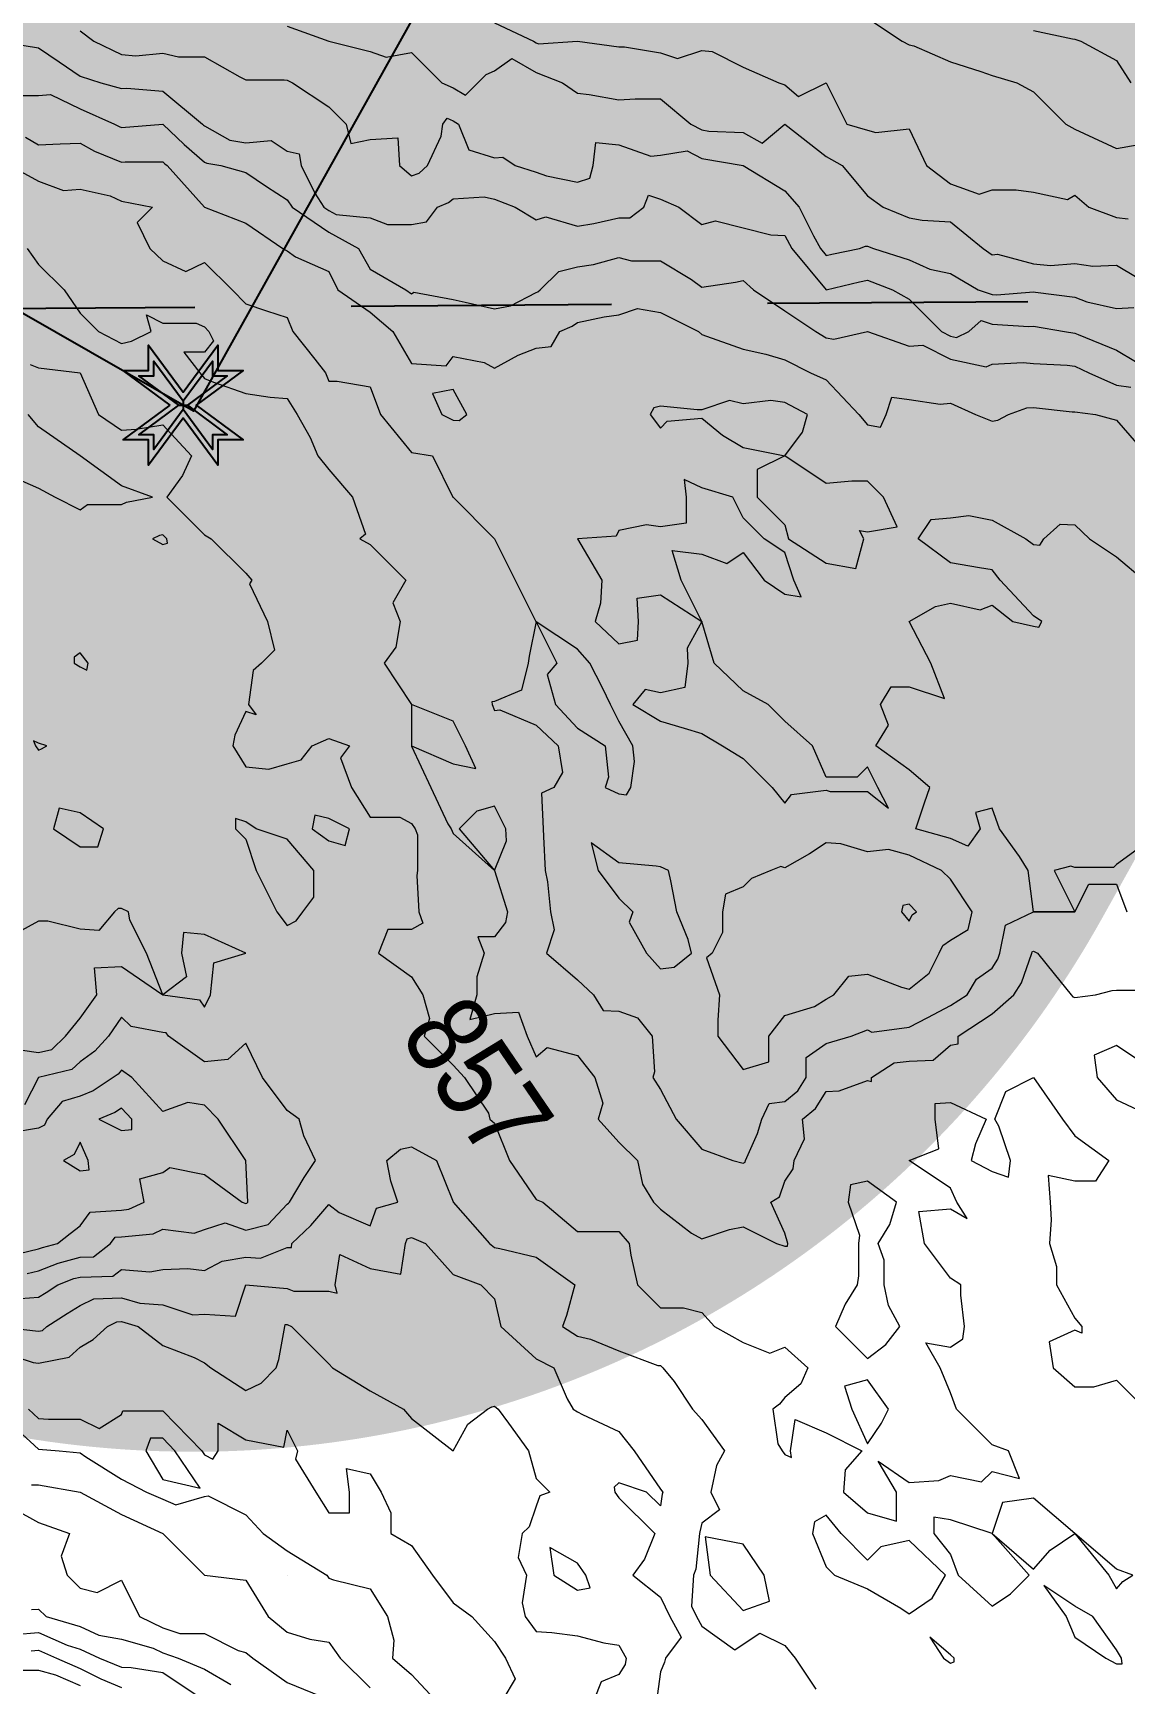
# Model space of a CAD drawing. Extents: x 532589 to 538856, y 6045658 to 6049082.
# Drawn here: x 534022 to 534126.9, y 6047017.6 to 6047176.2 of the extents above; entities that cross this region are included whole.
import ezdxf

# ---------------------------------------------------------------- set-up
doc = ezdxf.new("R2010")
doc.units = 0
doc.header["$LTSCALE"] = 5
doc.linetypes.add('foc-LSD', pattern=[8, 5, -3])
doc.layers.add('C-TOPO-MAJR', color=7, linetype='Continuous', lineweight=15, true_color=0xd3aa5f)
doc.layers.add('C-TOPO-MINR', color=7, linetype='Continuous', lineweight=13, true_color=0xe9d5af)
doc.layers.add('C-TOPO-MAJR-TEXT', color=7, linetype='Continuous', true_color=0x644b1b)
for name, color, linetype in [('L-MON', 1, 'Continuous'), ('L-SECTION-LSD', 7, 'foc-LSD'), ('P-BUFFER-H 30m', 51, 'Continuous'), ('P-PROPOSED', 10, 'Continuous'), ('P-PROPOSED-H', 21, 'Continuous')]:
    doc.layers.add(name, color=color, linetype=linetype)
doc.styles.get("Standard").update_dxf_attribs({"font": 'ARIALN.TTF'})

# ---------------------------------------------------------------- blocks, each defined once
blk = doc.blocks.new('TEMP')
h = blk.add_hatch(color=255)
h.dxf.hatch_style = 1
h.paths.add_polyline_path([(0, 0.251), (-0.666, 1.152), (-0.666, 0.666), (-1.152, 0.666), (-0.251, 0), (-1.152, -0.666), (-0.666, -0.666), (-0.666, -1.152), (0, -0.251), (0.666, -1.152), (0.666, -0.666), (1.152, -0.666), (0.251, 0), (1.152, 0.666), (0.666, 0.666), (0.666, 1.152)])
h.paths.add_polyline_path([(0.566, 0.849), (0.566, 0.566), (0.849, 0.566), (0.083, 0), (0.849, -0.566), (0.566, -0.566), (0.566, -0.849), (0, -0.083), (-0.566, -0.849), (-0.566, -0.566), (-0.849, -0.566), (-0.083, 0), (-0.849, 0.566), (-0.566, 0.566), (-0.566, 0.849), (0, 0.083)], flags=16)
h = blk.add_hatch(color=1)
h.dxf.hatch_style = 1
h.paths.add_polyline_path([(0, 0.083), (-0.566, 0.849), (-0.566, 0.566), (-0.849, 0.566), (-0.083, 0), (-0.849, -0.566), (-0.566, -0.566), (-0.566, -0.849), (0, -0.083), (0.566, -0.849), (0.566, -0.566), (0.849, -0.566), (0.083, 0), (0.849, 0.566), (0.566, 0.566), (0.566, 0.849)])
at = {"color": 1}
for p, q in [((-0.083, 0), (0.083, 0)), ((0, 0.083), (0, -0.083))]:
    blk.add_line(p, q, dxfattribs=at)
at = {"color": 255, "flags": 128}
blk.add_lwpolyline([(-0.251, 0), (-1.152, 0.666), (-0.666, 0.666), (-0.666, 1.152), (0, 0.251), (0.666, 1.152), (0.666, 0.666), (1.152, 0.666), (0.251, 0), (1.152, -0.666), (0.666, -0.666), (0.666, -1.152), (0, -0.251), (-0.666, -1.152), (-0.666, -0.666), (-1.152, -0.666)], close=True, dxfattribs=at)
at = {"color": 1, "flags": 128}
blk.add_lwpolyline([(-0.083, 0), (-0.849, 0.566), (-0.566, 0.566), (-0.566, 0.849), (0, 0.083), (0.566, 0.849), (0.566, 0.566), (0.849, 0.566), (0.083, 0), (0.849, -0.566), (0.566, -0.566), (0.566, -0.849), (0, -0.083), (-0.566, -0.849), (-0.566, -0.566), (-0.849, -0.566)], close=True, dxfattribs=at)

msp = doc.modelspace()

# ---------------------------------------------------------------- hatches: boundary and pattern name
at = {"layer": 'P-BUFFER-H 30m'}
h = msp.add_hatch(color=256, dxfattribs=at)
h.dxf.hatch_style = 1
edge = h.paths.add_edge_path()
edge.add_line((533962.39, 6047413.291), (534135.818, 6047313.884))
edge.add_arc((534086.114, 6047227.17), 99.949, -29.1674, 60.17902, ccw=False)
edge.add_line((534173.389, 6047178.458), (534124.675, 6047091.178))
edge.add_arc((534037.4, 6047139.889), 99.949, 240.19293, 330.8326, ccw=False)
edge.add_line((533987.717, 6047053.163), (533814.265, 6047152.528))
edge.add_arc((533863.948, 6047239.254), 99.949, 150.83228, 240.19293, ccw=False)
edge.add_line((533776.673, 6047287.966), (533825.411, 6047375.289))
edge.add_arc((533912.686, 6047326.577), 99.949, 60.17902, 150.83228, ccw=False)
at = {"layer": 'P-PROPOSED-H'}
h = msp.add_hatch(color=256, dxfattribs=at)
h.dxf.hatch_style = 1
h.paths.add_polyline_path([(533912.686, 6047326.577), (534086.114, 6047227.17), (534037.4, 6047139.889), (533863.948, 6047239.254)])

# ---------------------------------------------------------------- linework, layer by layer
at = {"layer": 'C-TOPO-MAJR', "color": 9, "true_color": 0xbfbfbf, "flags": 128}
for points, elevation in [([(534018.544, 6047175.414), (534022.526, 6047174.785), (534024.516, 6047173.423), (534026.507, 6047172.062), (534028.498, 6047171.432), (534030.489, 6047170.863), (534031.009, 6047170.913), (534034.471, 6047170.636), (534038.262, 6047167.451), (534038.359, 6047167.358), (534038.452, 6047167.277), (534040.885, 6047165.902), (534042.434, 6047165.652), (534044.851, 6047165.886), (534046.416, 6047164.874), (534047.553, 6047164.606), (534047.743, 6047163.469), (534049.069, 6047160.815), (534049.937, 6047159.487), (534050.397, 6047159.173), (534051.1, 6047158.784), (534054.379, 6047158.44), (534056.038, 6047157.829), (534058.36, 6047157.829), (534059.782, 6047158.066), (534060.848, 6047159.487), (534061.915, 6047159.914), (534062.342, 6047160.284), (534065.329, 6047160.482), (534066.324, 6047160.245), (534068.315, 6047159.487), (534070.305, 6047158.263), (534071.242, 6047158.551), (534074.287, 6047157.663), (534075.851, 6047157.923), (534078.269, 6047158.449), (534079.308, 6047158.449), (534080.658, 6047159.487), (534081.113, 6047160.625), (534082.25, 6047160.245), (534084.02, 6047159.487), (534086.232, 6047157.829), (534087.559, 6047158.16), (534090.214, 6047157.496), (534092.868, 6047156.833), (534094.195, 6047156.75), (534094.882, 6047155.506), (534098.177, 6047151.524), (534101.362, 6047152.32), (534102.159, 6047152.48), (534104.548, 6047151.524), (534106.14, 6047150.64), (534109.238, 6047147.542), (534110.122, 6047147.1), (534110.691, 6047146.974), (534111.891, 6047147.542), (534113.056, 6047148.59), (534114.104, 6047148.253), (534117.626, 6047148.002), (534118.085, 6047148.04), (534121.072, 6047147.542), (534122.067, 6047147.383), (534122.374, 6047147.236), (534126.049, 6047145.733), (534129.724, 6047143.561)], 858), ([(534118.085, 6047176.453), (534121.846, 6047175.635), (534122.067, 6047175.613), (534122.636, 6047175.414), (534126.049, 6047173.576), (534127.442, 6047171.432)], 859), ([(534021.728, 6047144.358), (534022.526, 6047144.059), (534026.507, 6047143.561), (534028.277, 6047139.579), (534030.489, 6047138.048), (534031.91, 6047138.157), (534034.471, 6047138.583), (534037.228, 6047135.597), (534036.357, 6047133.711), (534034.833, 6047131.616), (534038.452, 6047127.996), (534039.116, 6047127.634), (534042.434, 6047124.317), (534043.003, 6047123.652), (534042.796, 6047123.29), (534044.52, 6047119.671), (534045.171, 6047116.933), (534043.928, 6047115.689), (534043.137, 6047114.986), (534042.699, 6047111.707), (534043.429, 6047110.712), (534042.434, 6047111.043), (534041.386, 6047108.773), (534041.19, 6047107.726), (534042.434, 6047105.735), (534044.646, 6047105.513), (534046.416, 6047106.018), (534047.744, 6047106.398), (534048.805, 6047107.726), (534049.899, 6047108.224), (534050.397, 6047108.45), (534052.388, 6047107.726), (534051.536, 6047106.587), (534052.569, 6047103.744), (534054.379, 6047100.901), (534057.222, 6047100.901), (534058.36, 6047100.294), (534058.707, 6047099.762), (534058.93, 6047099.193), (534058.93, 6047095.781), (534058.859, 6047095.283), (534059.064, 6047091.799), (534059.447, 6047090.712), (534058.36, 6047090.091), (534056.087, 6047090.091), (534055.176, 6047087.817), (534058.36, 6047085.544), (534059.447, 6047083.836), (534060.067, 6047081.56), (534059.555, 6047079.854), (534062.342, 6047077.067), (534063.428, 6047075.872), (534065.755, 6047072.46), (534065.881, 6047071.891), (534066.324, 6047071.492), (534067.758, 6047067.909), (534070.305, 6047064.162), (534070.97, 6047063.927), (534074.287, 6047061.084), (534077.13, 6047061.084), (534078.269, 6047061.084), (534079.265, 6047059.946), (534079.407, 6047058.807), (534080.038, 6047055.964), (534082.25, 6047053.752), (534084.463, 6047053.752), (534086.232, 6047053.309), (534087.457, 6047051.982), (534090.214, 6047050.424), (534092.774, 6047049.422), (534094.195, 6047049.992), (534096.408, 6047048.001), (534095.726, 6047046.47), (534094.195, 6047045.158), (534093.697, 6047044.517), (534093.057, 6047044.019), (534093.531, 6047040.702), (534093.946, 6047040.037), (534094.195, 6047039.675), (534094.86, 6047039.373), (534094.765, 6047040.037), (534095.192, 6047043.023), (534098.177, 6047041.744), (534101.59, 6047040.037), (534100.015, 6047038.2), (534099.836, 6047036.056), (534102.159, 6047034.065), (534104.945, 6047033.269), (534104.945, 6047036.056), (534103.154, 6047039.042), (534106.14, 6047036.975), (534108.985, 6047037.193), (534110.122, 6047037.648), (534113.108, 6047037.052), (534114.104, 6047038.047), (534116.758, 6047037.383), (534115.696, 6047040.037), (534114.104, 6047040.607), (534110.691, 6047044.019), (534110.122, 6047045.612), (534109.126, 6047048.001), (534107.733, 6047050.39), (534110.122, 6047049.992), (534111.317, 6047050.787), (534111.45, 6047051.982), (534111.118, 6047054.968), (534111.118, 6047055.964), (534110.122, 6047056.628), (534107.634, 6047059.946), (534107.06, 6047063.008), (534110.122, 6047063.263), (534111.715, 6047062.335), (534110.735, 6047063.927), (534110.122, 6047065.256), (534106.14, 6047067.909), (534108.985, 6047069.046), (534108.629, 6047071.891), (534108.629, 6047073.384), (534110.122, 6047073.483), (534113.534, 6047071.891), (534112.512, 6047069.501), (534112.113, 6047067.909), (534114.104, 6047066.848), (534115.696, 6047066.317), (534115.873, 6047067.909), (534114.768, 6047071.226), (534114.369, 6047071.891), (534115.431, 6047074.545), (534118.085, 6047075.872), (534120.873, 6047071.891), (534122.067, 6047070.298), (534125.324, 6047067.909), (534124.058, 6047065.918), (534122.067, 6047065.918), (534119.507, 6047066.487), (534119.678, 6047063.927), (534119.792, 6047062.221), (534119.616, 6047059.946), (534120.298, 6047057.733), (534120.298, 6047055.964), (534122.067, 6047052.78), (534122.731, 6047051.982), (534122.731, 6047051.318), (534122.067, 6047051.62), (534119.579, 6047050.489), (534119.972, 6047048.001), (534122.067, 6047046.191), (534123.877, 6047046.191), (534126.049, 6047046.83), (534128.86, 6047044.019)], 857), ([(534020.933, 6047133.208), (534022.526, 6047132.501), (534024.118, 6047131.616), (534026.507, 6047130.42), (534027.21, 6047130.913), (534030.489, 6047130.913), (534030.967, 6047131.137), (534033.475, 6047131.616), (534030.489, 6047132.702), (534026.507, 6047135.597), (534022.526, 6047138.384), (534021.53, 6047139.579)], 857), ([(534051.99, 6047098.17), (534052.388, 6047099.762), (534050.397, 6047100.759), (534049.069, 6047101.091), (534048.805, 6047099.762), (534050.397, 6047098.624), (534051.99, 6047098.17)], 857), ([(534048.976, 6047093.221), (534048.976, 6047095.781), (534046.416, 6047098.766), (534043.429, 6047099.762), (534042.434, 6047100.427), (534041.438, 6047100.758), (534041.438, 6047099.762), (534042.434, 6047098.767), (534043.43, 6047095.781), (534044.425, 6047093.79), (534045.42, 6047091.799), (534046.416, 6047090.471), (534047.269, 6047090.945), (534047.91, 6047091.799), (534048.976, 6047093.221)], 857), ([(534021.424, 6047057.065), (534022.526, 6047057.326), (534024.404, 6047058.068), (534026.507, 6047058.618), (534027.804, 6047058.649), (534029.441, 6047059.946), (534029.886, 6047060.549), (534030.489, 6047060.588), (534033.534, 6047060.883), (534034.471, 6047061.331), (534037.457, 6047060.941), (534038.452, 6047061.273), (534040.443, 6047061.937), (534042.434, 6047061.23), (534044.578, 6047061.783), (534046.416, 6047063.718), (534046.523, 6047063.82), (534046.615, 6047063.927), (534048.033, 6047066.291), (534049.14, 6047067.909), (534048.008, 6047070.299), (534047.553, 6047071.891), (534046.416, 6047072.728), (534044.026, 6047075.872), (534042.434, 6047079.19), (534040.703, 6047077.603), (534038.452, 6047077.389), (534035.002, 6047079.854), (534034.789, 6047080.173), (534034.471, 6047080.216), (534031.408, 6047080.773), (534030.489, 6047081.692), (534029.232, 6047079.854), (534027.945, 6047078.416), (534026.507, 6047077.389), (534025.73, 6047076.649), (534022.526, 6047075.872), (534021.17, 6047073.246)], 857), ([(534130.393, 6047075.51), (534134.012, 6047075.872), (534130.03, 6047077.2), (534128.703, 6047077.2), (534126.049, 6047078.969), (534123.905, 6047078.016), (534124.191, 6047075.872), (534126.049, 6047073.728), (534130.03, 6047071.891), (534130.393, 6047075.51)], 857), ([(534104.303, 6047061.783), (534104.945, 6047063.927), (534102.159, 6047065.918), (534100.519, 6047065.567), (534100.301, 6047063.927), (534101.362, 6047060.743), (534101.273, 6047059.946), (534101.273, 6047056.849), (534101.163, 6047055.964), (534100.015, 6047054.126), (534099.063, 6047051.982), (534102.159, 6047048.886), (534103.901, 6047050.241), (534105.255, 6047051.982), (534104.15, 6047053.973), (534103.751, 6047055.964), (534103.751, 6047058.353), (534103.155, 6047059.946), (534104.303, 6047061.783)], 857), ([(534103.486, 6047042.692), (534104.15, 6047044.019), (534102.159, 6047046.862), (534099.946, 6047046.231), (534100.628, 6047044.019), (534102.159, 6047040.702), (534103.486, 6047042.692)], 857), ([(534020.535, 6047042.028), (534022.526, 6047040.185), (534024.516, 6047040.037), (534026.507, 6047039.848), (534027.076, 6047039.468), (534030.489, 6047037.313), (534032.878, 6047036.056), (534034.471, 6047035.392), (534035.695, 6047034.831), (534038.452, 6047035.657), (534038.815, 6047035.693), (534042.434, 6047033.884), (534044.093, 6047032.074), (534046.416, 6047030.434), (534050.207, 6047028.092), (534050.397, 6047027.786), (534050.84, 6047027.65), (534054.379, 6047026.766), (534056.056, 6047024.111), (534056.654, 6047021.835), (534056.523, 6047020.129), (534058.36, 6047018.537), (534060.6, 6047016.147)], 856), ([(534035.627, 6047040.037), (534034.471, 6047041.232), (534033.276, 6047041.232), (534032.841, 6047040.037), (534034.471, 6047037.28), (534038.054, 6047036.454), (534035.627, 6047040.037)], 856), ([(534119.678, 6047030.482), (534122.067, 6047032.074), (534118.085, 6047035.486), (534115.1, 6047035.06), (534114.104, 6047032.074), (534110.122, 6047033.403), (534108.529, 6047033.667), (534108.529, 6047032.074), (534110.122, 6047030.083), (534110.846, 6047028.092), (534114.104, 6047025.107), (534115.896, 6047026.3), (534117.687, 6047028.092), (534114.104, 6047032.074), (534118.085, 6047028.662), (534119.678, 6047030.482)], 857), ([(534106.14, 6047031.41), (534103.426, 6047030.807), (534102.159, 6047029.54), (534099.624, 6047032.074), (534098.177, 6047033.843), (534097.04, 6047033.211), (534096.851, 6047032.074), (534098.177, 6047028.89), (534098.974, 6047028.092), (534102.159, 6047026.766), (534105.343, 6047024.908), (534106.14, 6047024.36), (534108.353, 6047025.88), (534109.653, 6047028.092), (534106.14, 6047031.41)], 857), ([(534126.049, 6047028.662), (534122.067, 6047032.074), (534125.324, 6047028.092), (534126.049, 6047026.764), (534126.662, 6047027.479), (534127.641, 6047028.092), (534126.049, 6047028.662)], 857), ([(534126.547, 6047020.129), (534126.049, 6047020.926), (534123.775, 6047024.111), (534122.067, 6047025.107), (534119.081, 6047027.097), (534121.213, 6047024.111), (534122.067, 6047022.12), (534125.053, 6047020.129), (534126.049, 6047019.56), (534126.618, 6047019.56), (534126.547, 6047020.129)], 857), ([(534110.454, 6047020.129), (534110.122, 6047020.436), (534108.131, 6047022.12), (534109.458, 6047020.129), (534110.122, 6047019.631), (534110.485, 6047019.767), (534110.454, 6047020.129)], 857), ([(534021.823, 6047020.832), (534022.526, 6047020.892), (534024.232, 6047020.129), (534026.507, 6047019.134), (534028.498, 6047018.138), (534030.489, 6047017.313)], 855)]:
    msp.add_lwpolyline(points, dxfattribs=dict(at, elevation=elevation))
at = {"layer": 'C-TOPO-MINR', "color": 254, "true_color": 0xd9d9d9, "flags": 128}
for points, elevation in [([(534066.324, 6047177.171), (534070.057, 6047175.414), (534070.305, 6047175.272), (534070.539, 6047175.18), (534074.277, 6047175.414), (534074.287, 6047175.415), (534074.287, 6047175.414), (534074.292, 6047175.414), (534078.269, 6047174.883), (534078.799, 6047174.883), (534082.25, 6047174.308), (534083.91, 6047173.754), (534086.232, 6047174.529), (534087.227, 6047174.419), (534090.214, 6047172.926), (534093.628, 6047171.432), (534094.195, 6047171.243), (534095.522, 6047170.106), (534098.167, 6047171.432), (534098.175, 6047171.435), (534098.177, 6047171.433), (534098.178, 6047171.432), (534098.182, 6047171.427), (534100.167, 6047167.451), (534102.159, 6047166.882), (534102.955, 6047166.654), (534106.14, 6047167.009), (534107.817, 6047163.469), (534110.122, 6047161.717), (534112.859, 6047160.732), (534114.104, 6047161.147), (534116.426, 6047161.147), (534118.085, 6047160.91), (534121.344, 6047160.211), (534122.067, 6047160.624), (534123.393, 6047159.487), (534126.049, 6047158.492), (534127.187, 6047158.349)], 858.6), ([(534102.159, 6047177.625), (534105.477, 6047175.414), (534106.14, 6047175.082), (534106.583, 6047174.972), (534110.122, 6047173.423), (534113.018, 6047172.518), (534114.104, 6047172.135), (534116.492, 6047171.432), (534118.085, 6047170.547), (534121.182, 6047167.451), (534122.067, 6047166.982), (534122.952, 6047166.566), (534126.049, 6047165.109), (534128.04, 6047165.459)], 858.8), ([(534026.507, 6047176.41), (534027.835, 6047175.414), (534030.489, 6047174.139), (534031.874, 6047174.029), (534034.471, 6047174.276), (534035.964, 6047173.921), (534038.452, 6047173.921), (534041.865, 6047172.001), (534042.434, 6047171.717), (534046.131, 6047171.717), (534046.416, 6047171.666), (534046.913, 6047171.432), (534050.397, 6047169.109), (534052.055, 6047167.451), (534052.521, 6047165.592), (534054.379, 6047165.983), (534057.033, 6047166.123), (534057.189, 6047163.469), (534058.36, 6047162.474), (534059.071, 6047162.758), (534059.892, 6047163.469), (534061.204, 6047166.313), (534061.347, 6047167.451), (534061.773, 6047168.02), (534062.342, 6047167.769), (534062.873, 6047167.451), (534063.859, 6047164.986), (534066.324, 6047164.216), (534067.12, 6047164.266), (534068.316, 6047163.469), (534070.305, 6047162.841), (534071.3, 6047162.474), (534074.287, 6047161.876), (534075.482, 6047162.274), (534075.78, 6047163.469), (534076.057, 6047165.681), (534078.269, 6047165.46), (534081.331, 6047164.388), (534082.25, 6047164.465), (534084.81, 6047164.891), (534086.232, 6047164.155), (534090.213, 6047163.469), (534090.214, 6047163.468), (534090.214, 6047163.468), (534094.195, 6047161.045), (534095.574, 6047159.487), (534096.952, 6047156.73), (534097.628, 6047155.506), (534098.177, 6047154.842), (534098.708, 6047154.975), (534101.362, 6047155.506), (534101.938, 6047155.727), (534102.159, 6047155.727), (534102.727, 6047155.506), (534106.14, 6047154.42), (534108.132, 6047153.514), (534110.122, 6047153.117), (534112.777, 6047151.524), (534114.104, 6047151.098), (534114.563, 6047151.065), (534118.085, 6047151.358), (534118.285, 6047151.324), (534122.067, 6047150.832), (534123.204, 6047150.387), (534126.049, 6047149.754), (534127.726, 6047149.847)], 858.2), ([(534046.416, 6047176.863), (534050.395, 6047175.414), (534050.397, 6047175.413), (534050.398, 6047175.413), (534054.379, 6047174.418), (534055.911, 6047173.882), (534058.36, 6047174.328), (534061.256, 6047171.432), (534062.342, 6047170.955), (534063.537, 6047170.238), (534064.731, 6047171.432), (534065.527, 6047172.229), (534066.324, 6047172.57), (534067.983, 6047173.754), (534070.305, 6047172.428), (534072.839, 6047171.432), (534074.287, 6047170.437), (534075.425, 6047170.295), (534078.269, 6047169.793), (534079.817, 6047169.884), (534082.25, 6047169.884), (534085.17, 6047167.451), (534086.232, 6047166.901), (534086.896, 6047166.787), (534090.214, 6047166.654), (534092.024, 6047165.64), (534094.195, 6047167.449), (534094.197, 6047167.449), (534098.177, 6047164.335), (534099.709, 6047163.469), (534102.159, 6047160.574), (534103.652, 6047159.487), (534106.14, 6047158.439), (534107.385, 6047158.243), (534110.122, 6047158.082), (534113.251, 6047155.506), (534114.104, 6047154.909), (534114.647, 6047154.963), (534118.085, 6047154.046), (534119.708, 6047153.883), (534122.067, 6047154.072), (534123.774, 6047153.799), (534126.049, 6047153.913), (534130.03, 6047151.524)], 858.4), ([(534019.77, 6047170.206), (534022.526, 6047170.206), (534023.664, 6047170.294), (534026.507, 6047168.925), (534029.825, 6047167.451), (534030.255, 6047167.216), (534030.489, 6047167.119), (534034.468, 6047167.451), (534034.47, 6047167.451), (534034.471, 6047167.451), (534034.471, 6047167.451), (534036.508, 6047165.506), (534038.452, 6047163.815), (534038.673, 6047163.69), (534040.043, 6047163.469), (534042.434, 6047162.805), (534044.426, 6047161.477), (534046.416, 6047160.19), (534046.875, 6047159.487), (534050.397, 6047157.077), (534053.241, 6047155.506), (534054.379, 6047153.515), (534057.792, 6047151.524), (534058.36, 6047151.162), (534058.582, 6047151.303), (534062.342, 6047150.619), (534063.513, 6047150.353), (534066.324, 6047149.714), (534067.856, 6047149.992), (534070.305, 6047151.29), (534070.471, 6047151.358), (534070.704, 6047151.524), (534072.495, 6047153.316), (534074.287, 6047153.763), (534075.836, 6047153.957), (534078.269, 6047154.652), (534079.464, 6047154.311), (534082.25, 6047154.311), (534085.236, 6047152.521), (534086.232, 6047151.809), (534089.468, 6047152.27), (534090.214, 6047152.442), (534091.209, 6047151.524), (534094.195, 6047149.533), (534097.181, 6047147.542), (534098.177, 6047146.945), (534098.924, 6047146.795), (534102.157, 6047147.542), (534102.159, 6047147.543), (534102.159, 6047147.543), (534102.16, 6047147.542), (534106.14, 6047146.137), (534107.467, 6047146.215), (534110.122, 6047144.888), (534113.535, 6047144.129), (534114.104, 6047144.399), (534117.09, 6047144.556), (534118.085, 6047144.466), (534121.309, 6047144.319), (534122.067, 6047144.198), (534123.394, 6047143.561), (534126.049, 6047142.381), (534127.434, 6047142.176)], 857.8), ([(534021.274, 6047166.199), (534022.526, 6047165.46), (534024.611, 6047165.555), (534026.507, 6047165.641), (534027.913, 6047164.874), (534030.489, 6047163.801), (534030.851, 6047163.831), (534034.471, 6047163.831), (534034.656, 6047163.654), (534034.868, 6047163.469), (534038.452, 6047159.488), (534038.454, 6047159.487), (534042.434, 6047157.955), (534045.974, 6047155.506), (534046.416, 6047155.272), (534047.211, 6047154.71), (534050.397, 6047153.293), (534051.282, 6047151.524), (534054.379, 6047149.38), (534056.551, 6047147.542), (534058.36, 6047144.479), (534061.679, 6047144.224), (534062.342, 6047145.152), (534065.331, 6047144.554), (534066.324, 6047144.002), (534068.599, 6047145.268), (534070.305, 6047145.95), (534071.754, 6047146.094), (534072.581, 6047147.542), (534073.79, 6047148.04), (534074.287, 6047148.395), (534076.863, 6047148.948), (534078.269, 6047149.135), (534080.061, 6047149.732), (534082.25, 6047149.367), (534085.901, 6047147.542), (534086.232, 6047147.236), (534086.674, 6047147.1), (534090.214, 6047145.836), (534092.385, 6047145.371), (534094.195, 6047144.805), (534096.684, 6047143.561), (534098.177, 6047142.897), (534101.32, 6047139.579), (534102.159, 6047138.583), (534103.384, 6047138.353), (534103.929, 6047139.579), (534104.481, 6047141.238), (534106.14, 6047141.001), (534109.127, 6047140.574), (534110.122, 6047140.665), (534112.511, 6047139.579), (534114.104, 6047138.916), (534114.672, 6047139.01), (534115.696, 6047139.579), (534117.457, 6047140.208), (534118.085, 6047140.242), (534121.819, 6047139.827), (534122.067, 6047139.813), (534124.057, 6047139.579), (534126.049, 6047139.011), (534129.035, 6047135.597)], 857.6), ([(534019.769, 6047163.469), (534022.526, 6047161.976), (534024.915, 6047161.08), (534026.507, 6047161.194), (534029.403, 6047160.574), (534030.489, 6047160.056), (534033.477, 6047159.487), (534031.982, 6047157.994), (534033.226, 6047155.506), (534034.471, 6047154.334), (534036.682, 6047153.294), (534038.452, 6047154.179), (534041.108, 6047151.524), (534042.434, 6047150.198), (534044.424, 6047149.534), (534046.416, 6047148.869), (534046.946, 6047147.542), (534049.072, 6047144.886), (534050.092, 6047143.561), (534050.397, 6047142.766), (534051.192, 6047142.766), (534054.379, 6047142.235), (534055.374, 6047139.579), (534058.36, 6047135.903), (534060.353, 6047135.597), (534062.332, 6047131.625), (534062.341, 6047131.616), (534062.342, 6047131.611), (534066.319, 6047127.634), (534066.324, 6047127.633), (534068.315, 6047123.652), (534070.304, 6047119.672), (534070.305, 6047119.671), (534069.642, 6047116.352), (534069.559, 6047115.689), (534068.912, 6047113.101), (534066.324, 6047111.991), (534066.059, 6047111.972), (534066.09, 6047111.707), (534066.324, 6047111.14), (534066.82, 6047111.211), (534070.305, 6047109.717), (534072.449, 6047107.726), (534072.839, 6047105.192), (534072.012, 6047103.744), (534070.848, 6047103.201), (534070.998, 6047099.762), (534071.03, 6047099.038), (534071.171, 6047095.781), (534071.412, 6047094.674), (534071.699, 6047091.799), (534072.047, 6047090.057), (534071.301, 6047087.817), (534074.287, 6047085.258), (534075.819, 6047083.836), (534076.752, 6047082.319), (534078.269, 6047082.243), (534080.038, 6047081.623), (534081.454, 6047079.854), (534081.682, 6047076.441), (534081.527, 6047075.872), (534082.25, 6047074.736), (534083.783, 6047071.891), (534086.232, 6047068.995), (534089.221, 6047067.909), (534090.214, 6047067.644), (534090.379, 6047067.744), (534090.434, 6047067.909), (534091.592, 6047070.513), (534092.005, 6047071.891), (534092.685, 6047073.401), (534094.195, 6047073.576), (534095.466, 6047074.602), (534096.255, 6047075.872), (534096.255, 6047077.795), (534098.177, 6047079.151), (534098.72, 6047079.311), (534100.566, 6047079.854), (534102.159, 6047080.466), (534102.557, 6047080.252), (534106.14, 6047080.72), (534107.95, 6047081.664), (534110.122, 6047082.797), (534111.715, 6047083.836), (534112.611, 6047085.329), (534114.104, 6047086.395), (534114.673, 6047087.248), (534114.87, 6047087.817), (534115.388, 6047090.515), (534118.085, 6047091.799), (534118.086, 6047091.798), (534122.067, 6047091.798), (534122.068, 6047091.798), (534122.072, 6047091.799), (534123.392, 6047094.456), (534126.049, 6047094.456), (534127.044, 6047091.799)], 857.4), ([(534021.419, 6047155.506), (534022.526, 6047153.974), (534024.976, 6047151.524), (534026.507, 6047149.313), (534028.277, 6047147.542), (534030.489, 6047146.371), (534031.437, 6047146.594), (534033.333, 6047147.542), (534032.877, 6047149.136), (534034.471, 6047148.339), (534037.656, 6047148.339), (534038.452, 6047147.985), (534038.895, 6047147.542), (534039.337, 6047146.657), (534038.452, 6047145.55), (534036.463, 6047145.55), (534038.01, 6047143.561), (534038.452, 6047143.03), (534039.336, 6047142.677), (534042.434, 6047141.569), (534044.757, 6047141.237), (534046.416, 6047141.11), (534047.363, 6047139.579), (534048.627, 6047137.367), (534049.335, 6047135.597), (534050.397, 6047134.27), (534052.672, 6047131.616), (534053.936, 6047128.077), (534053.382, 6047127.634), (534054.379, 6047127.064), (534057.79, 6047123.652), (534056.55, 6047121.481), (534057.254, 6047119.671), (534056.843, 6047117.206), (534055.706, 6047115.689), (534058.359, 6047111.709), (534058.36, 6047111.707), (534058.36, 6047107.726), (534058.36, 6047107.726), (534058.36, 6047107.725), (534060.218, 6047103.744), (534061.843, 6047100.261), (534062.169, 6047099.762), (534062.342, 6047099.319), (534066.323, 6047095.781), (534066.324, 6047095.78), (534067.581, 6047091.799), (534067.362, 6047090.76), (534066.324, 6047089.41), (534064.731, 6047089.41), (534065.328, 6047087.817), (534064.617, 6047085.542), (534064.617, 6047083.836), (534063.935, 6047081.447), (534066.324, 6047082.044), (534068.628, 6047082.159), (534069.453, 6047079.854), (534070.305, 6047077.864), (534071.391, 6047078.769), (534074.287, 6047077.996), (534075.964, 6047075.872), (534076.737, 6047073.422), (534076.278, 6047071.891), (534078.269, 6047069.679), (534080.039, 6047067.909), (534080.545, 6047065.632), (534081.587, 6047063.927), (534082.25, 6047063.225), (534085.236, 6047060.941), (534086.232, 6047060.388), (534088.886, 6047061.273), (534090.214, 6047061.539), (534093.398, 6047059.946), (534094.195, 6047059.696), (534094.461, 6047059.68), (534094.48, 6047059.946), (534094.195, 6047060.942), (534092.868, 6047063.927), (534093.697, 6047064.425), (534094.195, 6047065.919), (534094.991, 6047067.113), (534095.114, 6047067.909), (534096.081, 6047070.005), (534095.902, 6047071.891), (534097.161, 6047072.907), (534098.177, 6047074.545), (534099.435, 6047074.615), (534102.159, 6047075.587), (534102.521, 6047075.51), (534102.521, 6047075.872), (534104.718, 6047077.295), (534106.14, 6047077.465), (534108.438, 6047077.557), (534110.122, 6047079.001), (534110.868, 6047079.108), (534110.868, 6047079.854), (534114.104, 6047082.011), (534116.189, 6047083.836), (534116.948, 6047084.973), (534117.932, 6047087.817), (534117.957, 6047087.946), (534118.085, 6047088.007), (534118.484, 6047087.817), (534120.074, 6047085.829), (534121.705, 6047083.836), (534121.868, 6047083.636), (534122.067, 6047083.57), (534124.06, 6047083.836), (534125.651, 6047084.234), (534126.049, 6047084.278), (534129.588, 6047084.278)], 857.2), ([(534063.669, 6047139.579), (534062.342, 6047141.969), (534060.351, 6047141.57), (534061.256, 6047139.579), (534062.342, 6047139.036), (534062.939, 6047138.982), (534063.669, 6047139.579)], 857.6), ([(534094.195, 6047140.716), (534092.869, 6047140.906), (534090.214, 6047140.575), (534088.886, 6047140.907), (534086.232, 6047140.021), (534085.79, 6047140.021), (534082.25, 6047140.375), (534081.638, 6047140.191), (534081.256, 6047139.579), (534082.25, 6047138.252), (534082.914, 6047138.916), (534086.232, 6047139.217), (534088.224, 6047137.587), (534090.214, 6047136.392), (534094.193, 6047135.6), (534094.195, 6047135.599), (534095.902, 6047137.873), (534096.367, 6047139.579), (534094.195, 6047140.716)], 857.4), ([(534103.691, 6047131.616), (534102.159, 6047133.148), (534100.627, 6047133.148), (534098.177, 6047132.943), (534094.198, 6047135.595), (534094.195, 6047135.592), (534091.539, 6047134.272), (534091.539, 6047131.616), (534094.195, 6047128.959), (534094.557, 6047127.634), (534098.177, 6047125.291), (534101.021, 6047124.79), (534101.798, 6047127.634), (534101.364, 6047128.428), (534102.159, 6047128.296), (534105.004, 6047128.771), (534103.691, 6047131.616)], 857.4), ([(534095.08, 6047123.652), (534094.195, 6047126.309), (534092.206, 6047127.634), (534090.214, 6047129.626), (534089.221, 6047131.616), (534086.232, 6047132.535), (534084.526, 6047133.322), (534084.739, 6047131.616), (534084.739, 6047129.127), (534082.25, 6047128.771), (534080.924, 6047128.961), (534078.269, 6047128.429), (534078.02, 6047127.883), (534074.297, 6047127.634), (534074.289, 6047127.633), (534076.63, 6047123.652), (534076.499, 6047121.44), (534075.994, 6047119.671), (534078.269, 6047117.547), (534080.038, 6047117.901), (534080.143, 6047119.671), (534080.011, 6047121.91), (534082.25, 6047122.23), (534086.23, 6047119.673), (534084.242, 6047123.652), (534083.388, 6047126.497), (534086.232, 6047126.141), (534088.622, 6047125.244), (534090.214, 6047126.307), (534092.204, 6047123.652), (534094.195, 6047122.325), (534095.788, 6047122.06), (534095.08, 6047123.652)], 857.4), ([(534128.039, 6047097.772), (534126.049, 6047096.348), (534125.784, 6047096.045), (534122.067, 6047096.045), (534121.67, 6047096.178), (534120.078, 6047095.781), (534122.057, 6047091.809), (534118.085, 6047091.809), (534117.588, 6047095.781), (534116.759, 6047097.107), (534114.827, 6047099.762), (534114.104, 6047101.753), (534112.512, 6047101.354), (534112.967, 6047099.762), (534111.782, 6047098.102), (534110.122, 6047098.857), (534106.802, 6047099.762), (534107.633, 6047102.252), (534108.131, 6047103.744), (534106.14, 6047105.45), (534102.953, 6047107.726), (534104.149, 6047109.717), (534103.384, 6047111.707), (534104.434, 6047113.414), (534106.14, 6047113.414), (534109.554, 6047112.276), (534108.218, 6047115.689), (534106.141, 6047119.67), (534106.143, 6047119.671), (534108.674, 6047121.119), (534110.122, 6047121.44), (534112.967, 6047120.808), (534114.104, 6047121.263), (534116.095, 6047119.671), (534118.085, 6047119.229), (534118.616, 6047119.14), (534118.881, 6047119.671), (534118.085, 6047120.239), (534114.9, 6047123.652), (534114.104, 6047124.648), (534112.909, 6047124.847), (534110.122, 6047125.312), (534107.025, 6047127.634), (534108.264, 6047129.492), (534110.122, 6047129.625), (534111.864, 6047129.874), (534114.104, 6047129.426), (534117.362, 6047127.634), (534118.085, 6047127.065), (534118.697, 6047127.022), (534119.081, 6047127.634), (534120.662, 6047129.039), (534122.067, 6047128.961), (534123.472, 6047127.634), (534126.049, 6047125.882), (534128.704, 6047123.652)], 857.4), ([(534034.849, 6047127.634), (534034.471, 6047128.013), (534034.152, 6047127.952), (534033.476, 6047127.634), (534034.471, 6047127.066), (534034.912, 6047127.192), (534034.849, 6047127.634)], 856.8), ([(534079.596, 6047107.726), (534078.269, 6047110.116), (534077.473, 6047111.707), (534076.677, 6047113.299), (534075.482, 6047115.689), (534074.287, 6047117.016), (534070.309, 6047119.667), (534072.296, 6047115.689), (534071.391, 6047114.603), (534072.163, 6047111.707), (534074.287, 6047109.433), (534076.942, 6047107.726), (534077.274, 6047104.739), (534076.942, 6047103.744), (534078.269, 6047103.132), (534078.993, 6047103.02), (534079.406, 6047103.744), (534079.762, 6047106.233), (534079.596, 6047107.726)], 857.4), ([(534103.153, 6047103.744), (534102.159, 6047105.736), (534101.164, 6047104.739), (534098.177, 6047104.739), (534096.85, 6047107.726), (534094.195, 6047110.114), (534092.602, 6047111.707), (534090.214, 6047113.034), (534087.403, 6047115.689), (534086.232, 6047119.669), (534084.81, 6047117.112), (534084.904, 6047115.689), (534084.593, 6047113.347), (534082.25, 6047112.845), (534080.802, 6047113.156), (534079.595, 6047111.707), (534082.25, 6047110.115), (534084.526, 6047109.431), (534086.232, 6047108.92), (534088.223, 6047107.726), (534090.214, 6047106.531), (534093, 6047103.744), (534094.195, 6047102.251), (534094.859, 6047103.08), (534098.177, 6047103.495), (534098.575, 6047103.346), (534102.159, 6047103.346), (534104.151, 6047101.752), (534103.153, 6047103.744)], 857.4), ([(534027.172, 6047115.024), (534027.304, 6047115.689), (534026.507, 6047116.686), (534025.937, 6047116.259), (534025.937, 6047115.689), (534026.507, 6047115.326), (534027.172, 6047115.024)], 856.8), ([(534063.536, 6047107.726), (534062.342, 6047110.115), (534058.361, 6047111.707), (534058.361, 6047107.726), (534062.342, 6047106.02), (534064.514, 6047105.554), (534063.536, 6047107.726)], 857.2), ([(534022.792, 6047107.46), (534023.323, 6047107.726), (534022.526, 6047108.011), (534022.027, 6047108.224), (534022.241, 6047107.726), (534022.526, 6047107.327), (534022.792, 6047107.46)], 856.8), ([(534028.214, 6047098.056), (534028.747, 6047099.762), (534026.507, 6047101.32), (534024.517, 6047101.753), (534023.947, 6047099.762), (534026.507, 6047098.056), (534028.214, 6047098.056)], 856.8), ([(534067.41, 6047099.762), (534066.324, 6047101.934), (534064.618, 6047101.468), (534062.912, 6047099.762), (534066.324, 6047095.781), (534067.461, 6047098.625), (534067.41, 6047099.762)], 857.2), ([(534083.046, 6047095.781), (534082.25, 6047096.112), (534081.853, 6047096.178), (534078.269, 6047096.505), (534075.612, 6047098.437), (534076.277, 6047095.781), (534078.269, 6047093.124), (534079.594, 6047091.799), (534079.262, 6047090.806), (534080.923, 6047087.817), (534082.25, 6047086.324), (534083.578, 6047086.49), (534085.239, 6047087.817), (534084.907, 6047089.142), (534083.843, 6047091.799), (534083.245, 6047094.786), (534083.046, 6047095.781)], 857.6), ([(534111.807, 6047090.114), (534112.208, 6047091.799), (534110.122, 6047094.928), (534109.269, 6047095.781), (534106.14, 6047097.241), (534104.15, 6047097.772), (534102.159, 6047097.572), (534099.599, 6047098.34), (534098.177, 6047098.435), (534096.584, 6047097.374), (534094.195, 6047096.029), (534093.834, 6047096.142), (534092.869, 6047095.781), (534091.01, 6047094.985), (534090.214, 6047094.189), (534088.507, 6047093.506), (534088.223, 6047091.799), (534088.223, 6047089.809), (534087.225, 6047087.817), (534086.674, 6047087.376), (534087.939, 6047083.836), (534087.764, 6047081.386), (534087.764, 6047079.854), (534090.214, 6047076.668), (534092.664, 6047077.404), (534092.664, 6047079.854), (534094.195, 6047081.845), (534097.04, 6047082.698), (534098.177, 6047083.417), (534098.901, 6047083.836), (534100.367, 6047085.627), (534102.159, 6047085.826), (534105.417, 6047084.559), (534106.14, 6047084.366), (534108.058, 6047085.9), (534109.016, 6047087.817), (534109.385, 6047088.555), (534110.122, 6047089.062), (534111.807, 6047090.114)], 857.6), ([(534042.434, 6047087.817), (534042.434, 6047087.817), (534042.434, 6047087.818), (534042.433, 6047087.818), (534038.452, 6047089.627), (534036.461, 6047089.809), (534036.241, 6047087.817), (534036.747, 6047085.541), (534034.471, 6047083.837), (534032.877, 6047087.817), (534031.286, 6047091.002), (534031.154, 6047091.799), (534030.489, 6047092.106), (534030.182, 6047092.106), (534029.824, 6047091.799), (534028.316, 6047089.99), (534026.507, 6047090.141), (534023.41, 6047090.914), (534022.526, 6047090.914), (534020.534, 6047089.809)], 856.8), ([(534106.435, 6047091.504), (534106.865, 6047091.799), (534106.14, 6047092.523), (534105.528, 6047092.412), (534105.416, 6047091.799), (534106.14, 6047090.914), (534106.435, 6047091.504)], 857.8), ([(534019.682, 6047078.716), (534022.526, 6047078.285), (534023.788, 6047078.591), (534025.114, 6047079.854), (534026.507, 6047081.596), (534028.136, 6047083.836), (534027.901, 6047086.423), (534030.489, 6047086.56), (534034.47, 6047083.836), (534034.47, 6047083.835), (534034.471, 6047083.835), (534037.975, 6047083.358), (534038.452, 6047082.642), (534039.049, 6047083.836), (534039.357, 6047086.912), (534042.434, 6047087.817), (534042.434, 6047087.817)], 856.8), ([(534019.73, 6047058.76), (534022.526, 6047059.422), (534022.901, 6047059.57), (534024.336, 6047059.946), (534025.552, 6047060.901), (534026.507, 6047061.652), (534027.473, 6047062.962), (534030.489, 6047063.157), (534031.192, 6047063.225), (534032.661, 6047063.927), (534032.259, 6047066.139), (534034.471, 6047066.772), (534035.133, 6047067.246), (534038.452, 6047066.582), (534042.071, 6047063.927), (534042.434, 6047063.799), (534042.536, 6047063.825), (534042.633, 6047063.927), (534042.434, 6047067.909), (534042.435, 6047067.909), (534042.434, 6047067.909), (534039.78, 6047071.891), (534038.452, 6047073.218), (534036.86, 6047073.483), (534034.471, 6047072.614), (534031.484, 6047075.872), (534030.489, 6047076.575), (534030.157, 6047076.204), (534029.693, 6047075.872), (534027.764, 6047074.615), (534026.507, 6047074.103), (534024.801, 6047073.597), (534023.364, 6047071.891), (534023.095, 6047071.322), (534022.526, 6047071.006), (534019.871, 6047070.564)], 857.2), ([(534031.484, 6047070.895), (534031.484, 6047071.891), (534030.489, 6047072.93), (534029.86, 6047072.52), (534028.317, 6047071.891), (534030.489, 6047070.805), (534031.484, 6047070.895)], 857.4), ([(534019.922, 6047054.586), (534022.526, 6047054.803), (534023.24, 6047055.249), (534024.383, 6047055.964), (534025.906, 6047056.565), (534026.507, 6047056.723), (534029.656, 6047056.797), (534030.489, 6047057.457), (534033.203, 6047057.231), (534034.471, 6047057.431), (534036.859, 6047057.557), (534038.452, 6047057.349), (534040.159, 6047058.239), (534042.434, 6047058.618), (534043.856, 6047058.523), (534046.416, 6047059.547), (534046.814, 6047059.547), (534046.858, 6047059.946), (534048.676, 6047061.667), (534050.397, 6047063.693), (534051.393, 6047062.932), (534054.379, 6047061.651), (534054.969, 6047063.337), (534057.035, 6047063.927), (534056.371, 6047065.916), (534055.972, 6047067.909), (534057.275, 6047068.994), (534058.36, 6047069.236), (534060.749, 6047067.909), (534062.342, 6047063.93), (534062.347, 6047063.927), (534062.345, 6047063.925), (534065.826, 6047059.946), (534066.324, 6047059.566), (534066.822, 6047059.448), (534070.305, 6047058.619), (534074.022, 6047055.964), (534073.24, 6047053.03), (534072.865, 6047051.982), (534074.287, 6047051.035), (534075.531, 6047050.738), (534078.269, 6047049.623), (534082.016, 6047048.235), (534082.25, 6047048.235), (534082.5, 6047048.001), (534083.579, 6047046.672), (534085.347, 6047044.019), (534086.232, 6047043.023), (534088.405, 6047040.037), (534087.638, 6047038.632), (534087.085, 6047036.056), (534087.937, 6047034.351), (534086.232, 6047033.07), (534086.051, 6047032.255), (534086.023, 6047032.074), (534085.663, 6047028.661), (534085.435, 6047028.092), (534085.236, 6047025.107), (534085.718, 6047024.111), (534086.232, 6047023.173), (534089.417, 6047020.926), (534090.214, 6047021.458), (534091.807, 6047022.517), (534094.195, 6047021.323), (534095.19, 6047020.129), (534097.181, 6047017.143)], 856.8), ([(534027.304, 6047067.909), (534026.507, 6047069.678), (534025.938, 6047068.478), (534024.914, 6047067.909), (534026.507, 6047066.913), (534027.392, 6047067.024), (534027.304, 6047067.909)], 857.4), ([(534018.547, 6047051.982), (534022.526, 6047051.523), (534022.911, 6047051.597), (534023.322, 6047051.982), (534025.282, 6047053.208), (534026.507, 6047053.974), (534027.834, 6047054.637), (534030.489, 6047054.713), (534032.241, 6047054.212), (534034.471, 6047054.047), (534037.346, 6047053.089), (534038.452, 6047053.154), (534041.438, 6047052.978), (534042.433, 6047055.964), (534042.434, 6047055.964), (534042.434, 6047055.964), (534042.439, 6047055.964), (534046.416, 6047055.618), (534047.028, 6047055.352), (534050.397, 6047055.352), (534051.194, 6047055.168), (534051.01, 6047055.964), (534051.459, 6047058.884), (534054.379, 6047057.528), (534057.322, 6047057.003), (534057.763, 6047059.946), (534057.918, 6047060.388), (534058.36, 6047060.514), (534059.688, 6047059.946), (534062.342, 6047056.959), (534064.997, 6047055.964), (534066.324, 6047054.637), (534066.936, 6047051.982), (534070.305, 6047048.854), (534072.011, 6047048.001), (534073.293, 6047045.014), (534073.889, 6047044.019), (534074.287, 6047043.771), (534074.784, 6047043.522), (534078.269, 6047041.895), (534079.736, 6047040.037), (534082.25, 6047036.361), (534082.471, 6047036.056), (534082.431, 6047035.875), (534082.25, 6047034.731), (534080.925, 6047036.056), (534078.269, 6047036.941), (534077.8, 6047036.524), (534077.871, 6047036.056), (534078.269, 6047035.525), (534081.72, 6047032.074), (534080.734, 6047029.609), (534079.596, 6047028.092), (534082.25, 6047025.968), (534083.149, 6047024.111), (534084.241, 6047022.12), (534082.747, 6047020.129), (534082.648, 6047019.732), (534082.25, 6047018.804), (534081.944, 6047016.454)], 856.6), ([(534018.544, 6047049.64), (534022.006, 6047048.52), (534022.526, 6047048.46), (534025.48, 6047049.028), (534026.507, 6047049.992), (534027.781, 6047050.709), (534029.161, 6047051.982), (534030.046, 6047052.425), (534030.489, 6047052.438), (534032.082, 6047051.982), (534034.471, 6047050.144), (534037.457, 6047048.996), (534038.452, 6047048.469), (534039.065, 6047048.001), (534042.434, 6047045.811), (534043.894, 6047046.541), (534045.354, 6047048.001), (534045.619, 6047048.797), (534046.182, 6047051.982), (534046.226, 6047052.172), (534046.416, 6047052.155), (534046.813, 6047051.982), (534050.397, 6047048.398), (534050.759, 6047048.001), (534054.379, 6047045.789), (534057.565, 6047044.019), (534058.36, 6047043.135), (534062.341, 6047040.037), (534062.342, 6047040.037), (534062.343, 6047040.036), (534062.343, 6047040.037), (534063.764, 6047042.597), (534065.661, 6047044.019), (534066.075, 6047044.268), (534066.324, 6047044.303), (534066.655, 6047044.019), (534067.651, 6047042.692), (534069.582, 6047040.037), (534070.305, 6047037.382), (534071.632, 6047036.056), (534070.667, 6047035.694), (534070.305, 6047034.729), (534069.642, 6047032.737), (534068.979, 6047032.074), (534068.6, 6047029.798), (534069.387, 6047028.092), (534068.978, 6047025.438), (534069.257, 6047024.111), (534070.305, 6047022.688), (534071.837, 6047022.579), (534074.287, 6047022.253), (534076.82, 6047021.578), (534078.269, 6047021.355), (534078.961, 6047020.129), (534078.882, 6047019.516), (534078.269, 6047018.536), (534076.562, 6047017.854), (534075.88, 6047016.147)], 856.4), ([(534021.57, 6047044.019), (534022.526, 6047043.134), (534023.481, 6047043.063), (534026.507, 6047043.063), (534028.345, 6047042.181), (534030.489, 6047043.52), (534030.622, 6047043.886), (534034.471, 6047043.886), (534038.196, 6047040.037), (534038.452, 6047039.659), (534039.248, 6047039.242), (534039.778, 6047040.037), (534039.778, 6047042.694), (534042.434, 6047041.1), (534046.084, 6047040.369), (534046.416, 6047042.026), (534047.411, 6047040.037), (534047.212, 6047039.241), (534049.172, 6047036.056), (534050.397, 6047034.066), (534052.387, 6047034.066), (534052.387, 6047036.056), (534052.102, 6047038.332), (534054.379, 6047037.826), (534055.441, 6047036.056), (534056.371, 6047034.064), (534056.371, 6047032.074), (534058.36, 6047030.937), (534060.352, 6047028.092), (534062.342, 6047025.438), (534064.151, 6047024.111), (534066.324, 6047021.722), (534067.386, 6047020.129), (534068.316, 6047018.137), (534067.12, 6047016.147)], 856.2), ([(534021.833, 6047036.748), (534022.526, 6047036.748), (534026.507, 6047036.056), (534026.507, 6047036.056), (534026.508, 6047036.056), (534030.489, 6047033.912), (534034.47, 6047032.074), (534034.471, 6047032.074), (534034.471, 6047032.074), (534038.452, 6047028.093), (534038.457, 6047028.092), (534042.434, 6047027.595), (534044.578, 6047024.111), (534046.416, 6047022.618), (534048.587, 6047021.939), (534050.397, 6047021.66), (534051.503, 6047020.129), (534054.379, 6047017.253)], 855.8), ([(534020.137, 6047034.463), (534022.526, 6047033.16), (534025.512, 6047032.074), (534024.697, 6047029.902), (534025.263, 6047028.092), (534026.507, 6047026.848), (534028.167, 6047026.432), (534030.489, 6047027.595), (534032.23, 6047024.111), (534034.471, 6047023.025), (534036.099, 6047022.482), (534038.452, 6047022.482), (534041.71, 6047020.852), (534042.434, 6047020.66), (534043.097, 6047020.129), (534046.416, 6047017.786), (534050.396, 6047016.148)], 855.6), ([(534092.205, 6047028.092), (534090.214, 6047031.078), (534086.538, 6047031.768), (534087.029, 6047028.092), (534090.214, 6047024.68), (534092.729, 6047025.578), (534092.205, 6047028.092)], 856.8), ([(534075.084, 6047028.092), (534074.287, 6047029.23), (534071.632, 6047030.748), (534072.011, 6047028.092), (534074.287, 6047026.644), (534075.513, 6047026.867), (534075.084, 6047028.092)], 856.4), ([(534046.416, 6047028.093), (534046.415, 6047028.093), (534046.411, 6047028.092), (534046.416, 6047028.092), (534046.416, 6047028.092), (534046.416, 6047028.092), (534046.416, 6047028.093)], 855.8), ([(534021.862, 6047024.774), (534022.526, 6047024.835), (534023.249, 6047024.111), (534026.507, 6047023.142), (534028.299, 6047022.319), (534030.489, 6047021.954), (534033.534, 6047021.066), (534034.471, 6047020.612), (534035.919, 6047020.129), (534038.452, 6047019.057), (534040.985, 6047017.596)], 855.4), ([(534020.261, 6047022.393), (534022.526, 6047022.586), (534025.282, 6047021.354), (534026.507, 6047020.99), (534028.381, 6047020.129), (534030.489, 6047019.255), (534031.408, 6047019.21), (534034.471, 6047018.744), (534038.323, 6047016.147)], 855.2), ([(534019.696, 6047018.977), (534022.526, 6047018.977), (534024.148, 6047018.507), (534026.507, 6047017.475)], 854.8)]:
    msp.add_lwpolyline(points, dxfattribs=dict(at, elevation=elevation))
at = {"layer": 'L-SECTION-LSD'}
msp.add_line((533372.563, 6047145.245), (534177.302, 6047150.843), dxfattribs=at)
at = {"layer": 'P-PROPOSED'}
msp.add_lwpolyline([(533912.686, 6047326.577), (534086.114, 6047227.17), (534037.4, 6047139.889), (533863.948, 6047239.254)], close=True, dxfattribs=at)

# ---------------------------------------------------------------- block references
at = {"layer": 'L-MON', "xscale": 4.999999999999984, "yscale": 4.999999999999984, "zscale": 4.999999999999984}
msp.add_blockref('TEMP', (534036.411, 6047140.456), dxfattribs=at)

# ---------------------------------------------------------------- texts
at = {"layer": 'C-TOPO-MAJR-TEXT', "linetype": 'Continuous', "lineweight": -3, "insert": (534064.667, 6047075.837, 857), "char_height": 8, "width": 11.11, "attachment_point": 5, "rotation": 304.28392, "bg_fill": 1, "box_fill_scale": 1.182, "bg_fill_color": 51, "bg_fill_transparency": 0}
msp.add_mtext('857', dxfattribs=at)

doc.saveas('drawing.dxf')
